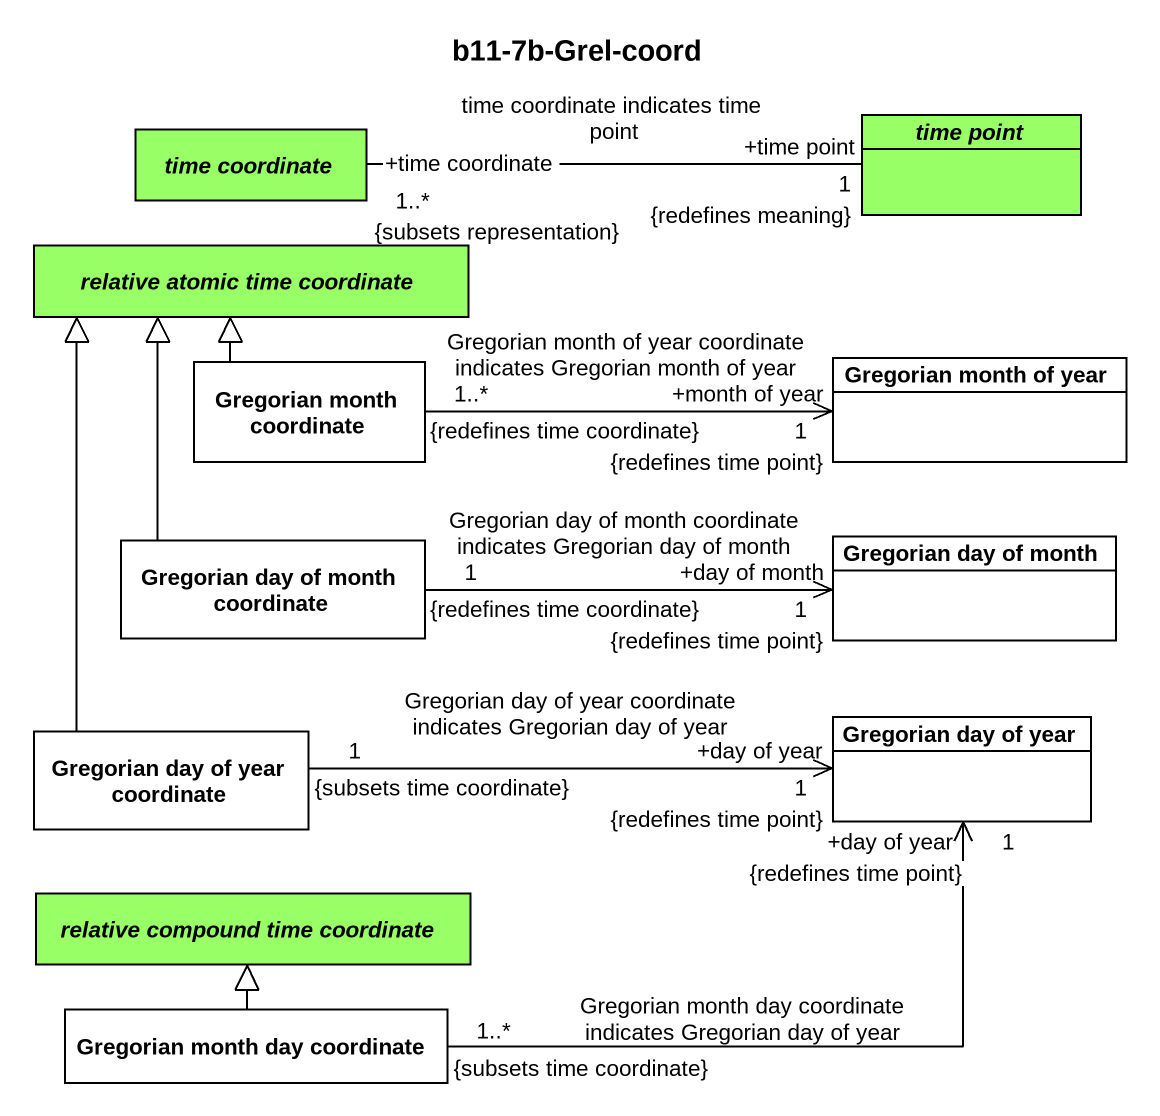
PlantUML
@startuml
title b11-7b-Grel-coord
hide circle
hide empty members
abstract class "time coordinate" as time_coordinate #99FF66
abstract class "time point" as time_point #99FF66
abstract class "relative atomic time coordinate" as relative_atomic_time #99FF66
class "Gregorian month coordinate" as Gregorian_month_coordinate
class "Gregorian month of year" as Gregorian_month_of_year
class "Gregorian day of month coordinate" as Gregorian_day_of_month
class "Gregorian day of month" as Gregorian_day_of_month_2
class "Gregorian day of year coordinate" as Gregorian_day_of_year
class "Gregorian day of year" as Gregorian_day_of_year_2
abstract class "relative compound time coordinate" as relative_compound_time #99FF66
class "Gregorian month day coordinate" as Gregorian_month_day
time_coordinate "+time coordinate\n1..*\n{subsets representation}" -right- "+time point\n1\n{redefines meaning}" time_point : time coordinate indicates time point
Gregorian_month_coordinate -up-|> relative_atomic_time
Gregorian_month_coordinate "1..*\n{redefines time coordinate}" -right-> "1\n+month of year\n{redefines time point}" Gregorian_month_of_year : Gregorian month of year coordinate indicates Gregorian month of year
Gregorian_day_of_month -up-|> relative_atomic_time
Gregorian_day_of_month "1\n{redefines time coordinate}" -right-> "1\n+day of month\n{redefines time point}" Gregorian_day_of_month_2 : Gregorian day of month coordinate indicates Gregorian day of month
Gregorian_day_of_year -up-|> relative_atomic_time
Gregorian_day_of_year "1\n{subsets time coordinate}" -right-> "1\n+day of year\n{redefines time point}" Gregorian_day_of_year_2 : Gregorian day of year coordinate indicates Gregorian day of year
Gregorian_month_day "1..*\n{subsets time coordinate}" -right-> "1\n+day of year\n{redefines time point}" Gregorian_day_of_year_2 : Gregorian month day coordinate indicates Gregorian day of year
Gregorian_month_day -up-|> relative_compound_time
@enduml
